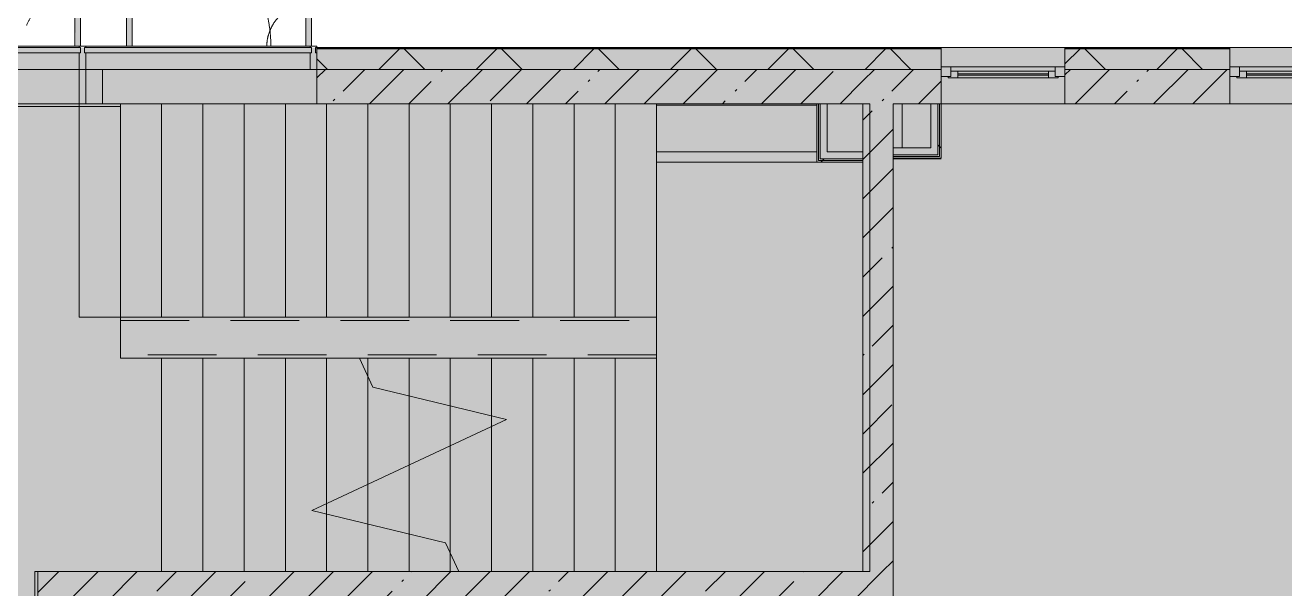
# Model space of a CAD drawing. Header units: millimetres. Extents: x 81094 to 272713, y -8553 to 29000.
# Drawn here: x 240191 to 249352, y 17625 to 21721 of the extents above; entities that cross this region are included whole.
import ezdxf

# ---------------------------------------------------------------- set-up
doc = ezdxf.new("R2010")
doc.units = ezdxf.units.MM
doc.linetypes.add('200_ШТРИХ__ш1_п0_6_', pattern=[800, 500, -300])
doc.layers.add('A-DETL-GENF-1', color=7, linetype='Continuous', lineweight=9, true_color=0xc0c0c0, transparency=0.4)
for name, color, linetype, lineweight in [('A-DETL-MBND-1', 7, '200_ШТРИХ__ш1_п0_6_', 9), ('A-GLAZ-3', 7, 'Continuous', 5), ('A-GLAZ-CWMG-2', 7, 'Continuous', 5), ('A-WALL-5', 7, 'Continuous', 5), ('I-WALL-3', 7, 'Continuous', 5)]:
    doc.layers.add(name, color=color, linetype=linetype, lineweight=lineweight)
for name, color, linetype, lineweight, true_color in [('A-FLOR-2', 7, 'Continuous', 5, 0xb7b7b7), ('A-GLAZ-2', 7, 'Continuous', 5, 0x737373), ('A-GLAZ-CWMG-4', 7, 'Continuous', 5, 0x737373), ('A-WALL-6', 7, 'Continuous', 5, 0x737373), ('A-WALL-7', 7, 'Continuous', 9, 0x737373), ('I-WALL-1', 7, 'Continuous', 5, 0xe7e7e7), ('I-WALL-2', 7, 'Continuous', 9, 0xe7e7e7), ('I-WALL-4', 7, 'Continuous', 5, 0x737373), ('S-STRS-4', 7, 'Continuous', 5, 0x737373), ('S-STRS-MBND-2', 7, 'Continuous', 5, 0x737373)]:
    doc.layers.add(name, color=color, linetype=linetype, lineweight=lineweight, true_color=true_color)
pattern_1 = [(45, (145702.9, 0), (-285.1231, 285.1231), []), (45, (145988.04, 0), (-285.1231, 285.1231), [504.031, -100.806, 16.764, -84.042])]
pattern_2 = [(45, (145702.9, 0), (-530.33, 530.33), []), (135, (145702.9, 0), (-530.33, -530.33), [])]

# ---------------------------------------------------------------- blocks, each defined once
blk = doc.blocks.new('120_Окно_СКБ_1Ст - 120_Окно_СКБ_1Ст 900х2500_h_ с форточкой-22877787-2_7_3_птичка')
at = {"layer": 'A-GLAZ-2'}
for p, q in [((-450, -127), (-450, -57)), ((-450, -57), (-380, -57)), ((450, -57), (-450, -57)), ((-380, -57), (-380, -127)), ((380, -87), (-380, -87)), ((-380, -87), (-380, -127)), ((-330, -137), (-330, -87)), ((330, -137), (330, -87)), ((380, -127), (380, -57)), ((380, -57), (450, -57)), ((380, -127), (380, -87)), ((450, -57), (450, -127)), ((-380, -127), (-450, -127)), ((-450, -127), (-400, -127)), ((-380, -127), (-400, -127)), ((-400, -127), (-400, -137)), ((-400, -137), (400, -137)), ((400, -137), (-400, -137)), ((-330, -107), (330, -107)), ((330, -117), (-330, -117)), ((450, -127), (380, -127)), ((400, -127), (380, -127)), ((400, -127), (450, -127)), ((400, -137), (400, -127))]:
    blk.add_line(p, q, dxfattribs=at)
blk = doc.blocks.new('120_Окно_СКБ_2Ст_Фрамуга сверху - 120_Окно_СКБ_2Ст_2300х2500_h_ ДОО-23103760-2_7_3_птичка')
at = {"layer": 'A-GLAZ-2'}
for p, q in [((-1150, -127), (-1150, -57)), ((-1150, -57), (-1080, -57)), ((1150, -57), (-1150, -57)), ((-1080, -57), (-1080, -127)), ((-1080, -57), (1080, -57)), ((520, -87), (-1080, -87)), ((-1080, -87), (-1080, -127)), ((-1030, -137), (-1030, -87)), ((470, -137), (470, -87)), ((520, -127), (520, -57)), ((520, -57), (590, -57)), ((520, -127), (520, -87)), ((590, -57), (590, -127)), ((1080, -87), (590, -87)), ((590, -87), (590, -127)), ((640, -137), (640, -87)), ((1030, -137), (1030, -87)), ((1080, -127), (1080, -57)), ((1080, -57), (1150, -57)), ((1080, -127), (1080, -87)), ((1150, -57), (1150, -127)), ((-1080, -127), (-1150, -127)), ((-1150, -127), (-1100, -127)), ((-1080, -127), (-1100, -127)), ((-1100, -127), (-1100, -137)), ((-1100, -137), (540, -137)), ((540, -137), (-1100, -137)), ((-1030, -107), (470, -107)), ((470, -117), (-1030, -117)), ((590, -127), (520, -127)), ((540, -127), (520, -127)), ((540, -127), (570, -127)), ((540, -127), (570, -127)), ((540, -137), (540, -127)), ((590, -127), (570, -127)), ((570, -127), (570, -137)), ((570, -137), (1100, -137)), ((1100, -137), (570, -137)), ((640, -107), (1030, -107)), ((1030, -117), (640, -117)), ((1150, -127), (1080, -127)), ((1100, -127), (1080, -127)), ((1100, -127), (1149.8, -127)), ((1100, -137), (1100, -127))]:
    blk.add_line(p, q, dxfattribs=at)
blk = doc.blocks.new('DRS_ДПУ_распашная__2Ст_Прямоугольная1 - ВН-4_ Нр_ДО_1500х2200 глухая-26741401-2_7_3_птичка')
at = {"layer": 'A-DETL-MBND-1'}
h = blk.add_hatch(color=256, dxfattribs=at)
h.paths.add_polyline_path([(-760, 10), (-730, 10), (-730, 1050), (-770, 1050), (-770, 10)])
h.paths.add_polyline_path([(-760, 0), (-760, 10), (-770, 0)])
h = blk.add_hatch(color=256, dxfattribs=at)
h.paths.add_polyline_path([(760, 0), (770, 0), (760, 10)])
h.paths.add_polyline_path([(770, 10), (770, 423.1), (730, 423.1), (735.1, 10), (760, 10)])
for p, q in [((-770, 1050), (-770, 10)), ((-730, 1050), (-770, 1050)), ((-730, 10), (-730, 1050)), ((770, 423.1), (730, 423.1)), ((730, 423.1), (730, 10)), ((770, 10), (770, 423.1))]:
    blk.add_line(p, q, dxfattribs=at)
for centre, radius, start, end in [((-770, 0), 1050, 0.55196, 90), ((770, 0), 423.1, 90, 178.61029)]:
    blk.add_arc(centre, radius, start, end, dxfattribs=at)
blk = doc.blocks.new('Прямоугольный импост - Импост структурный с накладкой - 170мм-23713241-2_7_3_птичка')
at = {"layer": 'A-DETL-MBND-1'}
for p, q in [((-10, 0), (0, 0)), ((0, 0), (0, -10))]:
    blk.add_line(p, q, dxfattribs=at)
blk = doc.blocks.new('DRS_ДПУ_распашная__2Ст_Прямоугольная1 - ВН-4_ Нр_ДО_1500х2200 глухая-26857260-2_7_3_птичка')
at = {"layer": 'A-DETL-MBND-1'}
blk.add_hatch(color=256, dxfattribs=at).paths.add_polyline_path([(-662.5, 10), (-632.5, 10), (-632.5, 1050), (-672.5, 1050), (-672.5, 10)])
h = blk.add_hatch(color=256, dxfattribs=at)
h.paths.add_polyline_path([(662.5, 0), (672.5, 0), (662.5, 10)])
h.paths.add_polyline_path([(632.5, 10), (672.5, 10), (672.5, 325.6), (632.5, 325.6), (632.5, 40)])
for p, q in [((-672.5, 1050), (-672.5, 10)), ((-632.5, 1050), (-672.5, 1050)), ((-632.5, 10), (-632.5, 1050)), ((672.5, 325.6), (632.5, 325.6)), ((632.5, 325.6), (632.5, 10)), ((672.5, 10), (672.5, 325.6))]:
    blk.add_line(p, q, dxfattribs=at)
for centre, radius, start, end in [((-672.5, 0), 1050, 0.55196, 90), ((672.5, 0), 325.6, 90, 178.15712)]:
    blk.add_arc(centre, radius, start, end, dxfattribs=at)
blk = doc.blocks.new('PNS_Панель прямоугольная1 - Нр_Стекло - 40мм-22959730-2_7_3_птичка')
at = {"layer": 'A-GLAZ-2'}
blk.add_line((-756.4, -40), (760, -40), dxfattribs=at)
at = {"layer": 'A-GLAZ-3'}
for p, q in [((-770, 0), (770, 0)), ((770, 0), (-770, 0))]:
    blk.add_line(p, q, dxfattribs=at)
blk = doc.blocks.new('PNS_Панель прямоугольная1 - Нр_Стекло - 40мм-23689183-2_7_3_птичка')
at = {"layer": 'A-GLAZ-2'}
blk.add_line((-815, -40), (815, -40), dxfattribs=at)
at = {"layer": 'A-GLAZ-3'}
for p, q in [((-825, 0), (825, 0)), ((825, 0), (-825, 0))]:
    blk.add_line(p, q, dxfattribs=at)
blk = doc.blocks.new('Прямоугольный импост - Импост структурный с накладкой - 170мм-22874516-2_7_3_птичка')
at = {"layer": 'A-GLAZ-CWMG-2'}
for p, q in [((-50, -10), (-50, 0)), ((-50, 0), (-40, 0)), ((-10, 0), (0, 0)), ((0, 0), (0, -10)), ((0, -10), (-50, -10))]:
    blk.add_line(p, q, dxfattribs=at)
at = {"layer": 'A-GLAZ-CWMG-4'}
for p, q in [((-50, 40), (-50, 160)), ((-50, 160), (0, 160)), ((0, 160), (0, 40)), ((-40, 40), (-50, 40)), ((-40, 2), (-40, 40)), ((-10, 40), (-10, 2)), ((0, 40), (-10, 40))]:
    blk.add_line(p, q, dxfattribs=at)
blk = doc.blocks.new('Прямоугольный импост - Импост структурный с накладкой - 170мм-22855553-2_7_3_птичка')
at = {"layer": 'A-GLAZ-CWMG-2'}
for p, q in [((93360, 21560), (93360, 21570)), ((93360, 21570), (94880, 21570)), ((94880, 21570), (94880, 21560))]:
    blk.add_line(p, q, dxfattribs=at)
at = {"layer": 'A-GLAZ-CWMG-4'}
blk.add_line((93360, 21400), (94880, 21400), dxfattribs=at)
blk = doc.blocks.new('Прямоугольный импост - Импост структурный с накладкой - 170мм-23689142-2_7_3_птичка')
at = {"layer": 'A-GLAZ-CWMG-2'}
for p, q in [((94930, 21560), (94930, 21570)), ((94930, 21570), (96560, 21570)), ((96560, 21570), (96560, 21560))]:
    blk.add_line(p, q, dxfattribs=at)
at = {"layer": 'A-GLAZ-CWMG-4'}
blk.add_line((94930, 21400), (96560, 21400), dxfattribs=at)
blk = doc.blocks.new('Прямоугольный импост - Импост структурный с накладкой - 170мм-22874498-2_7_3_птичка')
at = {"layer": 'A-GLAZ-CWMG-2'}
for p, q in [((-25, -10), (-25, 0)), ((-25, 0), (-15, 0)), ((15, 0), (25, 0)), ((25, 0), (25, -10)), ((25, -10), (-25, -10))]:
    blk.add_line(p, q, dxfattribs=at)
at = {"layer": 'A-GLAZ-CWMG-4'}
for p, q in [((-25, 40), (-25, 160)), ((-25, 160), (25, 160)), ((25, 160), (25, 40)), ((-15, 40), (-25, 40)), ((-15, 2), (-15, 40)), ((15, 40), (15, 2)), ((25, 40), (15, 40))]:
    blk.add_line(p, q, dxfattribs=at)
blk = doc.blocks.new('Зашивка приборов отопления31 - Зашивка приборов отопления-33324104-2_7_3_птичка')
at = {"layer": 'A-WALL-6'}
for p, q in [((126595, 120), (125430, 120)), ((126595, 45), (126595, 120)), ((126595, 45), (125430, 45)), ((125430, 45), (126595, 45)), ((126595, -295), (126595, 45)), ((125430, -295), (126595, -295))]:
    blk.add_line(p, q, dxfattribs=at)

msp = doc.modelspace()

# ---------------------------------------------------------------- hatches: boundary and pattern name
at = {"layer": 'A-DETL-GENF-1'}
msp.add_hatch(color=256, dxfattribs=at).paths.add_polyline_path([(267919.9, -258), (270940.9, -258), (270940.9, 21558), (239010.9, 21558), (239010.9, 27348), (230562.9, 27348), (230562.9, 5750), (234904.9, 5750), (234904.9, -258), (266992.3, -258)])
at = {"layer": 'A-WALL-5'}
h = msp.add_hatch(dxfattribs=at)
h.set_pattern_fill('FP_77', color=256, style=0, pattern_type=2)
h.set_pattern_definition([(45, (145702.9, 0), (-353.5534, 353.5534), []), (135, (145702.9, 0), (-353.5534, -353.5534), [])])
h.paths.add_polyline_path([(270932.9, 21400), (270932.9, 21550), (265853.1, 21550), (265853.1, 21400), (270782.9, 21400)])
h.paths.add_polyline_path([(264953.1, 21400), (264953.1, 21550), (263603.4, 21550), (263603.4, 21400), (264209.8, 21400)])
h.paths.add_polyline_path([(252152, 21400), (252553.4, 21400), (252553.4, 21550), (251253.1, 21550), (251253.1, 21400), (251752.9, 21400)])
h.paths.add_polyline_path([(254753.4, 21400), (254753.4, 21550), (253453.4, 21550), (253453.4, 21400), (254007.1, 21400)])
h.paths.add_polyline_path([(255653.4, 21400), (256952.9, 21400), (256952.9, 21550), (255653.4, 21550)])
h.paths.add_polyline_path([(261803.4, 21400), (262703.4, 21400), (262703.4, 21550), (261303.4, 21550), (261303.4, 21400), (261427.2, 21400)])
h.paths.add_polyline_path([(259003.4, 21400), (259003.4, 21550), (257852.9, 21550), (257852.9, 21400)])
h.paths.add_polyline_path([(248953.1, 21400), (248953.1, 21550), (247752.9, 21550), (247752.9, 21400), (248441.9, 21400)])
h.paths.add_polyline_path([(239010.9, 21400), (239012.9, 21400), (239008.8, 21550), (238762.9, 21550), (238762.9, 21400), (238969.9, 21400)])
h.paths.add_polyline_path([(242312.9, 21400), (246852.9, 21400), (246852.9, 21550), (242312.9, 21550)])
at = {"layer": 'I-WALL-1'}
for points in [[(246827.9, 20780), (246827.9, 21150), (246777.9, 21150), (246777.9, 20780)], [(246502.9, 20780), (246777.9, 20780), (246777.9, 20830), (246502.9, 20830)]]:
    msp.add_hatch(color=256, dxfattribs=at).paths.add_polyline_path(points)
at = {"layer": 'I-WALL-2'}
for points in [[(246022.9, 20750), (246022.9, 21150), (245972.9, 21150), (245972.9, 20750)], [(246282.9, 20750), (246282.9, 20800), (246022.9, 20800), (246022.9, 20750), (246123.1, 20750)]]:
    msp.add_hatch(color=256, dxfattribs=at).paths.add_polyline_path(points)
at = {"layer": 'I-WALL-3'}
h = msp.add_hatch(dxfattribs=at)
h.set_pattern_fill('FP_85', color=256, style=0, pattern_type=2)
h.set_pattern_definition(pattern_1)
h.paths.add_polyline_path([(246282.9, 21150), (246282.9, 21400), (242312.9, 21400), (242312.9, 21150), (246022.9, 21150)])
h.paths.add_polyline_path([(238904.9, 21150), (239012.9, 21150), (239010.9, 21400), (238732.9, 21400), (238732.9, 21150), (238792.9, 21150)])
h = msp.add_hatch(dxfattribs=at)
h.set_pattern_fill('FP_85', color=256, style=0, pattern_type=2)
h.set_pattern_definition(pattern_1)
h.paths.add_polyline_path([(246502.9, 17750), (246502.9, 21400), (246282.9, 21400), (246282.9, 17750)])
h = msp.add_hatch(dxfattribs=at)
h.set_pattern_fill('FP_85', color=256, style=0, pattern_type=2)
h.set_pattern_definition(pattern_1)
h.paths.add_polyline_path([(257852.9, 21150), (259003.4, 21150), (259003.4, 21400), (257852.9, 21400)])
h.paths.add_polyline_path([(261803.4, 21150), (262703.4, 21150), (262703.4, 21400), (261803.4, 21400), (261803.4, 21239.3)])
h.paths.add_polyline_path([(266912.9, 21150), (266912.9, 21400), (266552.9, 21400), (266552.9, 21150)])
h.paths.add_polyline_path([(264218.4, 21150), (264953.1, 21150), (264953.1, 21400), (263603.4, 21400), (263603.4, 21150), (264209.8, 21150)])
h.paths.add_polyline_path([(246840.4, 21150), (246852.9, 21150), (246852.9, 21400), (246502.9, 21400), (246502.9, 21150), (246827.9, 21150)])
h.paths.add_polyline_path([(248441.9, 21150), (248953.1, 21150), (248953.1, 21400), (247752.9, 21400), (247752.9, 21150)])
h.paths.add_polyline_path([(251752.9, 21150), (252553.4, 21150), (252553.4, 21400), (251752.9, 21400)])
h.paths.add_polyline_path([(254007.1, 21150), (254753.4, 21150), (254753.4, 21400), (253453.4, 21400), (253453.4, 21150), (253927.9, 21150)])
h.paths.add_polyline_path([(256952.9, 21150), (256952.9, 21400), (256752.9, 21400), (256752.9, 21150), (256789.6, 21150)])
h.paths.add_polyline_path([(256052.9, 21150), (256052.9, 21400), (255653.4, 21400), (255653.4, 21150), (255862.1, 21150)])
h = msp.add_hatch(dxfattribs=at)
h.set_pattern_fill('FP_189', color=256, style=0, pattern_type=2)
h.set_pattern_definition(pattern_2)
h.paths.add_polyline_path([(246840.4, 20767.5), (246840.4, 21150), (246827.9, 21150), (246827.9, 20767.5)])
h = msp.add_hatch(dxfattribs=at)
h.set_pattern_fill('FP_189', color=256, style=0, pattern_type=2)
h.set_pattern_definition(pattern_2)
h.paths.add_polyline_path([(246852.9, 20755), (246852.9, 21150), (246840.4, 21150), (246840.4, 20755)])
h = msp.add_hatch(dxfattribs=at)
h.set_pattern_fill('FP_189', color=256, style=0, pattern_type=2)
h.set_pattern_definition(pattern_2)
h.paths.add_polyline_path([(245960.4, 20725), (246282.9, 20725), (246282.9, 20737.5), (245960.4, 20737.5)])
h = msp.add_hatch(dxfattribs=at)
h.set_pattern_fill('FP_189', color=256, style=0, pattern_type=2)
h.set_pattern_definition(pattern_2)
h.paths.add_polyline_path([(245972.9, 20737.5), (246282.9, 20737.5), (246282.9, 20750), (245972.9, 20750)])
h = msp.add_hatch(dxfattribs=at)
h.set_pattern_fill('FP_85', color=256, style=0, pattern_type=2)
h.set_pattern_definition(pattern_1)
h.paths.add_polyline_path([(246422.9, 17530), (246502.9, 17530), (246502.9, 17750), (240282.9, 17750), (240282.9, 17530), (244906.3, 17530)])

# ---------------------------------------------------------------- linework, layer by layer
at = {"layer": 'A-DETL-MBND-1'}
for p, q in [((240632.9, 21150), (240632.9, 21400)), ((240752.9, 21400), (240752.9, 21150)), ((240882.9, 19575), (244782.9, 19575)), ((244782.9, 19325), (240882.9, 19325))]:
    msp.add_line(p, q, dxfattribs=at)
at = {"layer": 'A-FLOR-2'}
for p, q in [((240582.9, 21150), (240582.9, 21400)), ((240882.9, 21130), (238752.9, 21130)), ((240882.9, 21150), (239012.9, 21150)), ((240882.9, 19300), (240882.9, 21150)), ((246567.9, 21150), (246567.9, 20830)), ((246852.9, 20750), (246502.9, 20750)), ((241182.9, 19300), (240882.9, 19300)), ((240261.9, 13620), (240261.9, 17750)), ((240261.9, 17750), (240282.9, 17750))]:
    msp.add_line(p, q, dxfattribs=at)
at = {"layer": 'A-WALL-6'}
for p, q in [((255653.4, 21558), (242312.9, 21558)), ((242312.9, 21558), (242312.9, 21400)), ((246852.9, 21400), (246852.9, 21558)), ((247752.9, 21558), (247752.9, 21400)), ((248953.1, 21400), (248953.1, 21558)), ((246282.9, 21400), (246502.9, 21400))]:
    msp.add_line(p, q, dxfattribs=at)
at = {"layer": 'A-WALL-7'}
for p, q in [((246852.9, 21553), (242312.9, 21553)), ((246852.9, 21550), (242312.9, 21550)), ((248953.1, 21553), (247752.9, 21553)), ((248953.1, 21550), (247752.9, 21550)), ((242312.9, 21400), (246282.9, 21400)), ((246852.9, 21400), (246502.9, 21400)), ((248953.1, 21400), (247752.9, 21400)), ((246022.9, 21150), (245947.9, 21150)), ((245960.4, 20737.5), (245960.4, 21150)), ((245972.9, 20750), (245972.9, 21150)), ((246852.9, 21150), (246777.9, 21150)), ((246827.9, 20780), (246827.9, 21150)), ((246840.4, 20767.5), (246840.4, 21150)), ((246282.9, 20725), (246282.9, 20800)), ((246502.9, 20830), (246502.9, 20755)), ((246282.9, 20737.5), (245960.4, 20737.5)), ((246282.9, 20750), (245972.9, 20750)), ((246502.9, 20780), (246827.9, 20780)), ((246502.9, 20767.5), (246840.4, 20767.5))]:
    msp.add_line(p, q, dxfattribs=at)
at = {"layer": 'I-WALL-4'}
for p, q in [((242312.9, 21400), (242312.9, 21150)), ((246852.9, 21150), (246852.9, 21400)), ((247752.9, 21400), (247752.9, 21150)), ((248953.1, 21150), (248953.1, 21400)), ((242312.9, 21150), (245947.9, 21150)), ((245947.9, 21150), (245947.9, 20725)), ((246022.9, 21150), (246282.9, 21150)), ((246022.9, 20800), (246022.9, 21150)), ((246282.9, 21150), (246282.9, 20800)), ((246502.9, 21150), (246777.9, 21150)), ((246502.9, 20830), (246502.9, 21150)), ((246777.9, 21150), (246777.9, 20830)), ((251252.9, 21150), (246852.9, 21150)), ((246852.9, 20755), (246852.9, 21150)), ((246282.9, 20800), (246022.9, 20800)), ((246777.9, 20830), (246502.9, 20830)), ((245947.9, 20725), (246282.9, 20725)), ((246282.9, 20725), (246282.9, 17750)), ((246502.9, 15235), (246502.9, 20755)), ((246502.9, 20755), (246852.9, 20755)), ((240282.9, 17750), (240282.9, 13620)), ((246282.9, 17750), (240282.9, 17750))]:
    msp.add_line(p, q, dxfattribs=at)
at = {"layer": 'S-STRS-4'}
for p, q in [((240582.9, 19600), (240582.9, 21150)), ((241182.9, 21150), (240882.9, 21150)), ((241482.9, 21150), (241182.9, 21150)), ((241182.9, 19600), (241182.9, 21150)), ((241182.9, 19600), (241182.9, 21150)), ((241782.9, 21150), (241482.9, 21150)), ((241482.9, 19600), (241482.9, 21150)), ((241482.9, 19600), (241482.9, 21150)), ((242082.9, 21150), (241782.9, 21150)), ((241782.9, 19600), (241782.9, 21150)), ((241782.9, 19600), (241782.9, 21150)), ((242312.9, 21150), (242082.9, 21150)), ((242082.9, 19600), (242082.9, 21150)), ((242082.9, 19600), (242082.9, 21150)), ((242382.9, 19600), (242382.9, 21150)), ((242382.9, 19600), (242382.9, 21150)), ((242682.9, 19600), (242682.9, 21150)), ((242682.9, 19600), (242682.9, 21150)), ((242982.9, 19600), (242982.9, 21150)), ((242982.9, 19600), (242982.9, 21150)), ((243282.9, 19600), (243282.9, 21150)), ((243282.9, 19600), (243282.9, 21150)), ((243582.9, 19600), (243582.9, 21150)), ((243582.9, 19600), (243582.9, 21150)), ((243882.9, 19600), (243882.9, 21150)), ((243882.9, 19600), (243882.9, 21150)), ((244182.9, 19600), (244182.9, 21150)), ((244182.9, 19600), (244182.9, 21150)), ((244482.9, 19600), (244482.9, 21150)), ((244482.9, 19600), (244482.9, 21150)), ((244782.9, 21140), (244782.9, 21150)), ((244782.9, 21140), (244782.9, 21150)), ((244782.9, 19600), (244782.9, 20725)), ((244782.9, 19600), (244782.9, 20725)), ((241182.9, 19600), (240882.9, 19600)), ((241482.9, 19600), (241182.9, 19600)), ((241782.9, 19600), (241482.9, 19600)), ((242082.9, 19600), (241782.9, 19600)), ((242382.9, 19600), (242082.9, 19600)), ((242682.9, 19600), (242382.9, 19600)), ((242982.9, 19600), (242682.9, 19600)), ((243282.9, 19600), (242982.9, 19600)), ((243582.9, 19600), (243282.9, 19600)), ((243882.9, 19600), (243582.9, 19600)), ((244182.9, 19600), (243882.9, 19600)), ((244482.9, 19600), (244182.9, 19600)), ((244782.9, 19600), (244482.9, 19600)), ((244782.9, 19600), (244782.9, 19300)), ((241182.9, 19300), (241182.9, 17750)), ((241182.9, 19300), (241482.9, 19300)), ((241182.9, 19300), (241182.9, 17750)), ((241482.9, 19300), (241782.9, 19300)), ((241482.9, 19300), (241482.9, 17750)), ((241482.9, 19300), (241482.9, 17750)), ((241782.9, 19300), (242082.9, 19300)), ((241782.9, 19300), (241782.9, 17750)), ((241782.9, 19300), (241782.9, 17750)), ((242082.9, 19300), (242382.9, 19300)), ((242082.9, 19300), (242082.9, 17750)), ((242082.9, 19300), (242082.9, 17750)), ((242382.9, 19300), (242621.5, 19300)), ((242382.9, 19300), (242382.9, 18245.2)), ((242382.9, 19300), (242382.9, 18245.2)), ((242621.5, 19300), (242682.9, 19300)), ((242682.9, 19300), (242982.9, 19300)), ((242682.9, 19300), (242682.9, 19168.4)), ((242682.9, 19300), (242682.9, 19168.4)), ((242982.9, 19300), (243282.9, 19300)), ((242982.9, 19300), (242982.9, 19027.2)), ((242982.9, 19300), (242982.9, 19027.2)), ((243282.9, 19300), (243582.9, 19300)), ((243282.9, 19300), (243282.9, 18954.3)), ((243282.9, 19300), (243282.9, 18954.3)), ((243582.9, 19300), (243882.9, 19300)), ((243582.9, 19300), (243582.9, 18881.4)), ((243582.9, 19300), (243582.9, 18881.4)), ((243882.9, 19300), (244182.9, 19300)), ((243882.9, 19300), (243882.9, 17750)), ((243882.9, 19300), (243882.9, 17750)), ((244182.9, 19300), (244482.9, 19300)), ((244182.9, 19300), (244182.9, 17750)), ((244182.9, 19300), (244182.9, 17750)), ((244482.9, 19300), (244782.9, 19300)), ((244482.9, 19300), (244482.9, 17750)), ((244482.9, 19300), (244482.9, 17750)), ((244782.9, 19300), (244782.9, 17750)), ((244782.9, 19300), (244782.9, 17750)), ((242682.9, 19168.4), (242682.9, 18385.1)), ((242682.9, 19168.4), (242682.9, 18385.1)), ((242982.9, 19027.2), (242982.9, 18525)), ((242982.9, 19027.2), (242982.9, 18525)), ((243282.9, 18954.3), (243282.9, 18664.9)), ((243282.9, 18954.3), (243282.9, 18664.9)), ((243582.9, 18881.4), (243582.9, 18804.8)), ((243582.9, 18881.4), (243582.9, 18804.8)), ((243582.9, 18804.8), (243582.9, 17750)), ((243582.9, 18804.8), (243582.9, 17750)), ((243282.9, 18664.9), (243282.9, 17881.6)), ((243282.9, 18664.9), (243282.9, 17881.6)), ((242982.9, 18525), (242982.9, 18022.8)), ((242982.9, 18525), (242982.9, 18022.8)), ((242682.9, 18385.1), (242682.9, 18095.7)), ((242682.9, 18385.1), (242682.9, 18095.7)), ((242382.9, 18245.2), (242382.9, 18168.6)), ((242382.9, 18245.2), (242382.9, 18168.6)), ((242382.9, 18168.6), (242382.9, 17750)), ((242382.9, 18168.6), (242382.9, 17750)), ((242682.9, 18095.7), (242682.9, 17750)), ((242682.9, 18095.7), (242682.9, 17750)), ((242982.9, 18022.8), (242982.9, 17750)), ((242982.9, 18022.8), (242982.9, 17750)), ((243282.9, 17881.6), (243282.9, 17750)), ((243282.9, 17881.6), (243282.9, 17750)), ((243282.9, 17750), (243344.3, 17750))]:
    msp.add_line(p, q, dxfattribs=at)
at = {"layer": 'S-STRS-MBND-2'}
for p, q in [((240582.9, 19600), (240582.9, 21150)), ((244782.9, 21150), (240582.9, 21150)), ((240882.9, 19600), (240882.9, 21150)), ((240882.9, 19600), (240882.9, 21150)), ((241182.9, 19600), (241182.9, 21150)), ((241182.9, 19600), (241182.9, 21150)), ((241482.9, 19600), (241482.9, 21150)), ((241482.9, 19600), (241482.9, 21150)), ((241782.9, 19600), (241782.9, 21150)), ((241782.9, 19600), (241782.9, 21150)), ((242082.9, 19600), (242082.9, 21150)), ((242082.9, 19600), (242082.9, 21150)), ((242382.9, 19600), (242382.9, 21150)), ((242382.9, 19600), (242382.9, 21150)), ((242682.9, 19600), (242682.9, 21150)), ((242682.9, 19600), (242682.9, 21150)), ((242982.9, 19600), (242982.9, 21150)), ((242982.9, 19600), (242982.9, 21150)), ((243282.9, 19600), (243282.9, 21150)), ((243282.9, 19600), (243282.9, 21150)), ((243582.9, 19600), (243582.9, 21150)), ((243582.9, 19600), (243582.9, 21150)), ((243882.9, 19600), (243882.9, 21150)), ((243882.9, 19600), (243882.9, 21150)), ((244182.9, 19600), (244182.9, 21150)), ((244182.9, 19600), (244182.9, 21150)), ((244482.9, 19600), (244482.9, 21150)), ((244482.9, 19600), (244482.9, 21150)), ((246332.9, 21150), (244782.9, 21150)), ((244782.9, 19600), (244782.9, 21150)), ((244782.9, 19600), (244782.9, 21150)), ((246332.9, 17750), (246332.9, 21150)), ((244782.9, 19600), (240582.9, 19600)), ((244782.9, 19600), (244782.9, 19300)), ((242621.5, 19300), (244782.9, 19300)), ((242718.8, 19091.4), (242621.5, 19300)), ((242682.9, 19300), (242682.9, 19168.4)), ((242682.9, 19300), (242682.9, 19168.4)), ((242982.9, 19300), (242982.9, 19027.2)), ((242982.9, 19300), (242982.9, 19027.2)), ((243282.9, 19300), (243282.9, 18954.3)), ((243282.9, 19300), (243282.9, 18954.3)), ((243582.9, 19300), (243582.9, 18881.4)), ((243582.9, 19300), (243582.9, 18881.4)), ((243882.9, 19300), (243882.9, 17750)), ((243882.9, 19300), (243882.9, 17750)), ((244182.9, 19300), (244182.9, 17750)), ((244182.9, 19300), (244182.9, 17750)), ((244482.9, 19300), (244482.9, 17750)), ((244482.9, 19300), (244482.9, 17750)), ((244782.9, 19300), (244782.9, 17750)), ((244782.9, 19300), (244782.9, 17750)), ((243691, 18855.2), (242718.8, 19091.4)), ((242274.9, 18194.8), (243691, 18855.2)), ((243582.9, 18804.8), (243582.9, 17750)), ((243582.9, 18804.8), (243582.9, 17750)), ((243282.9, 18664.9), (243282.9, 17881.6)), ((243282.9, 18664.9), (243282.9, 17881.6)), ((242982.9, 18525), (242982.9, 18022.8)), ((242982.9, 18525), (242982.9, 18022.8)), ((242682.9, 18385.1), (242682.9, 18095.7)), ((242682.9, 18385.1), (242682.9, 18095.7)), ((242382.9, 18245.2), (242382.9, 18168.6)), ((242382.9, 18245.2), (242382.9, 18168.6)), ((243247.1, 17958.6), (242274.9, 18194.8)), ((243344.3, 17750), (243247.1, 17958.6)), ((243344.3, 17750), (244782.9, 17750)), ((244782.9, 17750), (246332.9, 17750))]:
    msp.add_line(p, q, dxfattribs=at)

# ---------------------------------------------------------------- block references
at = {"layer": 'A-DETL-MBND-1'}
for name, p in [('DRS_ДПУ_распашная__2Ст_Прямоугольная1 - ВН-4_ Нр_ДО_1500х2200 глухая-26741401-2_7_3_птичка', (239822.9, 21560)), ('DRS_ДПУ_распашная__2Ст_Прямоугольная1 - ВН-4_ Нр_ДО_1500х2200 глухая-26857260-2_7_3_птичка', (241600.4, 21560))]:
    msp.add_blockref(name, p, dxfattribs=at)
at = {"layer": 'A-DETL-MBND-1', "extrusion": (0, 0, -1), "rotation": 180}
msp.add_blockref('Прямоугольный импост - Импост структурный с накладкой - 170мм-23713241-2_7_3_птичка', (-242312.9, 21560), dxfattribs=at)
at = {"layer": 'A-GLAZ-2'}
for name, p in [('120_Окно_СКБ_1Ст - 120_Окно_СКБ_1Ст 900х2500_h_ с форточкой-22877787-2_7_3_птичка', (247302.9, 21475)), ('120_Окно_СКБ_2Ст_Фрамуга сверху - 120_Окно_СКБ_2Ст_2300х2500_h_ ДОО-23103760-2_7_3_птичка', (250103.1, 21475))]:
    msp.add_blockref(name, p, dxfattribs=at)
at = {"layer": 'A-GLAZ-3'}
for name, p in [('PNS_Панель прямоугольная1 - Нр_Стекло - 40мм-22959730-2_7_3_птичка', (239822.9, 21560)), ('PNS_Панель прямоугольная1 - Нр_Стекло - 40мм-23689183-2_7_3_птичка', (241447.9, 21560))]:
    msp.add_blockref(name, p, dxfattribs=at)
at = {"layer": 'A-GLAZ-CWMG-2'}
for name in ['Прямоугольный импост - Импост структурный с накладкой - 170мм-22855553-2_7_3_птичка', 'Прямоугольный импост - Импост структурный с накладкой - 170мм-23689142-2_7_3_птичка']:
    msp.add_blockref(name, (145702.9, 0), dxfattribs=at)
at = {"layer": 'A-GLAZ-CWMG-4', "extrusion": (0, 0, -1), "rotation": 180}
for name, p in [('Прямоугольный импост - Импост структурный с накладкой - 170мм-22874498-2_7_3_птичка', (-240607.9, 21560)), ('Прямоугольный импост - Импост структурный с накладкой - 170мм-22874516-2_7_3_птичка', (-242312.9, 21560))]:
    msp.add_blockref(name, p, dxfattribs=at)
at = {"layer": 'A-WALL-6', "rotation": 180}
msp.add_blockref('Зашивка приборов отопления31 - Зашивка приборов отопления-33324104-2_7_3_птичка', (371378, 20845), dxfattribs=at)

doc.saveas('drawing.dxf')
